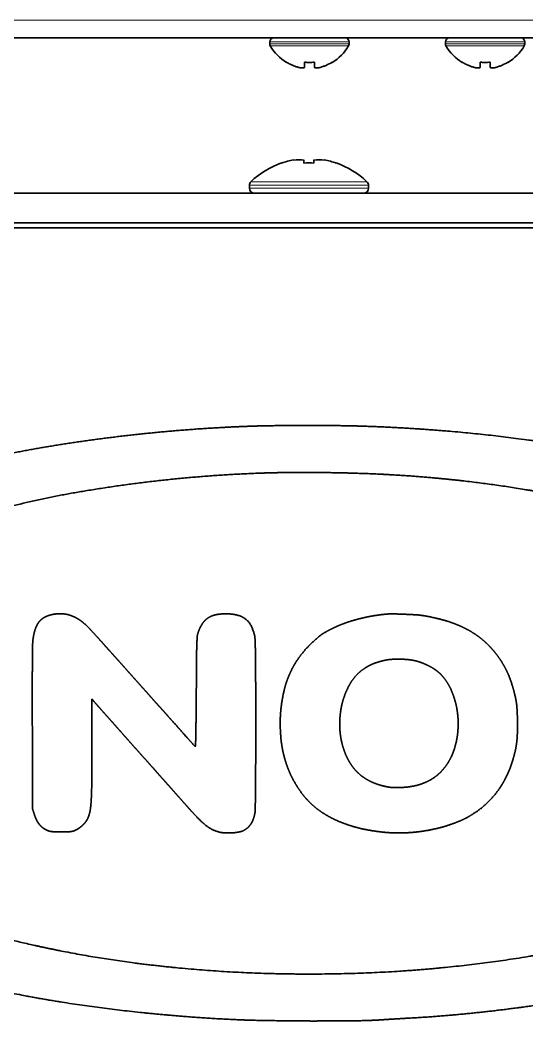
# Model space of a CAD drawing. Header units: millimetres. Extents: x -1803 to 2559, y -1143 to 2136.
# Drawn here: x 972.9 to 1024, y 747.8 to 848.6 of the extents above; entities that cross this region are included whole.
import ezdxf

# ---------------------------------------------------------------- set-up
doc = ezdxf.new("R2010")
doc.units = ezdxf.units.MM

msp = doc.modelspace()

# ---------------------------------------------------------------- linework, layer by layer
at = {"linetype": 'Continuous', "lineweight": 13}
for p, q in [((1375.25, 848.6), (628.85, 848.6)), ((1006.05, 846.4), (998.05, 846.4)), ((1006.05, 846.2), (998.05, 846.2)), ((1006, 846), (998.11, 846)), ((1023.75, 846.4), (1015.75, 846.4)), ((1023.75, 846.2), (1015.75, 846.2)), ((1023.7, 846), (1015.81, 846)), ((996, 831.96), (1008, 831.96)), ((996, 831.67), (1008, 831.67)), ((996.16, 832.32), (1002, 832.32)), ((1002, 832.32), (1007.85, 832.32))]:
    msp.add_line(p, q, dxfattribs=at)
at = {"linetype": 'Continuous', "lineweight": 35}
for p, q in [((629.01, 846.8), (1375.1, 846.8)), ((998.05, 846.2), (998.05, 846.4)), ((1006.05, 846.4), (1006.05, 846.2)), ((1015.75, 846.2), (1015.75, 846.4)), ((1023.75, 846.4), (1023.75, 846.2)), ((999.75, 844.36), (999.75, 844.32)), ((1004.35, 844.32), (1004.35, 844.36)), ((1017.45, 844.36), (1017.45, 844.32)), ((1022.05, 844.32), (1022.05, 844.36)), ((999.25, 834.2), (999.25, 834.21)), ((1001.5, 834.51), (1001.5, 834.2)), ((1002.5, 834.2), (1002.5, 834.51)), ((1004.75, 834.2), (1004.75, 834.21)), ((996, 831.67), (996, 831.96)), ((1008, 831.96), (1008, 831.67)), ((825.13, 831.17), (1178.87, 831.17)), ((824, 827.67), (1180, 827.67)), ((825.13, 828.17), (1178.87, 828.17))]:
    msp.add_line(p, q, dxfattribs=at)
for centre, radius, start, end in [((998.45, 846.4), 0.4, 90, 180), ((1005.65, 846.4), 0.4, 0, 90), ((1016.15, 846.4), 0.4, 90, 180), ((1023.35, 846.4), 0.4, 0, 90), ((998.45, 846.2), 0.4, 180, 210.3012), ((1002.25, 848.42), 4.8, 210.3012, 238.6273), ((1001.85, 848.42), 4.8, 301.3727, 329.6988), ((1005.65, 846.2), 0.4, 329.6988, 0), ((1016.15, 846.2), 0.4, 180, 210.3012), ((1019.95, 848.42), 4.8, 210.3012, 238.6273), ((1019.55, 848.42), 4.8, 301.3727, 329.6988), ((1023.35, 846.2), 0.4, 329.6988, 0), ((1002, 826.22), 8.45, 108.9925, 133.7747), ((1002, 826.22), 8.44, 100.6622, 109.0271), ((1002, 826.22), 7.99, 86.4122, 93.5878), ((1002, 826.22), 8.44, 70.9729, 79.3378), ((1002, 826.22), 8.45, 46.2253, 71.0075), ((996.5, 831.96), 0.5, 133.7747, 180), ((996.5, 831.67), 0.5, 180, 270), ((1007.5, 831.67), 0.5, 270, 0), ((1007.5, 831.96), 0.5, 0, 46.2253)]:
    msp.add_arc(centre, radius, start, end, dxfattribs=at)
at = {"linetype": 'Continuous', "lineweight": 35, "extrusion": (0, 0, -1)}
for centre, major_axis, start_param, end_param in [((1000.97, 826.22), (0, 8.32), 6.192956, 6.373415), ((1003.03, 826.22), (0, -8.32), 3.051363, 3.231822)]:
    msp.add_ellipse(centre, major_axis=major_axis, ratio=0.707107, start_param=start_param, end_param=end_param, dxfattribs=at)
at = {"linetype": 'Continuous', "lineweight": 35}
for points in [[(1001.05, 843.81), (1001, 843.82), (1000.89, 843.85), (1000.73, 843.9), (1000.57, 843.96), (1000.41, 844.02), (1000.26, 844.09), (1000.11, 844.16), (999.94, 844.25), (999.82, 844.32), (999.75, 844.36)], [(1001.55, 843.81), (1001.53, 843.8), (1001.48, 843.8), (1001.4, 843.79), (1001.33, 843.79), (1001.26, 843.79), (1001.19, 843.79), (1001.12, 843.8), (1001.08, 843.8), (1001.05, 843.81)], [(1002.55, 844.36), (1002.39, 844.34), (1002.05, 844.31), (1001.72, 844.34), (1001.55, 844.36)], [(1002.55, 843.81), (1002.55, 843.82), (1002.55, 843.85), (1002.55, 843.9), (1002.55, 843.96), (1002.55, 844.02), (1002.55, 844.09), (1002.55, 844.16), (1002.55, 844.25), (1002.55, 844.32), (1002.55, 844.36)], [(1003.05, 843.81), (1003.03, 843.8), (1002.98, 843.8), (1002.91, 843.79), (1002.84, 843.79), (1002.77, 843.79), (1002.7, 843.79), (1002.62, 843.8), (1002.58, 843.8), (1002.55, 843.81)], [(1018.75, 843.81), (1018.7, 843.82), (1018.59, 843.85), (1018.43, 843.9), (1018.27, 843.96), (1018.11, 844.02), (1017.96, 844.09), (1017.81, 844.16), (1017.64, 844.25), (1017.52, 844.32), (1017.45, 844.36)], [(1019.25, 843.81), (1019.23, 843.8), (1019.18, 843.8), (1019.1, 843.79), (1019.03, 843.79), (1018.96, 843.79), (1018.89, 843.79), (1018.82, 843.8), (1018.78, 843.8), (1018.75, 843.81)], [(1020.25, 844.36), (1020.09, 844.34), (1019.75, 844.31), (1019.42, 844.34), (1019.25, 844.36)], [(1020.25, 843.81), (1020.25, 843.82), (1020.25, 843.85), (1020.25, 843.9), (1020.25, 843.96), (1020.25, 844.02), (1020.25, 844.09), (1020.25, 844.16), (1020.25, 844.25), (1020.25, 844.32), (1020.25, 844.36)], [(1020.75, 843.81), (1020.73, 843.8), (1020.68, 843.8), (1020.61, 843.79), (1020.54, 843.79), (1020.47, 843.79), (1020.4, 843.79), (1020.32, 843.8), (1020.28, 843.8), (1020.25, 843.81)]]:
    msp.add_open_spline(points, degree=3, dxfattribs=at)
for points in [[(1001.55, 844.36), (1001.55, 844.23), (1001.55, 844.13), (1001.55, 843.99), (1001.55, 843.95), (1001.55, 843.87), (1001.55, 843.84), (1001.55, 843.81)], [(1004.35, 844.36), (1004.15, 844.23), (1003.94, 844.13), (1003.62, 843.99), (1003.51, 843.95), (1003.28, 843.87), (1003.17, 843.84), (1003.05, 843.81)], [(1019.25, 844.36), (1019.25, 844.23), (1019.25, 844.13), (1019.25, 843.99), (1019.25, 843.95), (1019.25, 843.87), (1019.25, 843.84), (1019.25, 843.81)], [(1022.05, 844.36), (1021.85, 844.23), (1021.64, 844.13), (1021.32, 843.99), (1021.21, 843.95), (1020.98, 843.87), (1020.87, 843.84), (1020.75, 843.81)]]:
    msp.add_open_spline(points, degree=3, knots=[0, 0, 0, 0, 0.5, 0.5, 0.75, 0.75, 1, 1, 1, 1], dxfattribs=at)
for points, weights, knots in [([(1002.15, 747.81), (1000.5, 747.82), (998.85, 747.84), (995.91, 747.89), (994.62, 747.94), (989.09, 748.24), (984.85, 748.64), (976.64, 749.72), (972.68, 750.43), (965.12, 752.14), (961.53, 753.14), (954.77, 755.38), (951.63, 756.66), (947.38, 758.71), (946.22, 759.32), (944, 760.57), (942.96, 761.22), (940.99, 762.55), (940.07, 763.24), (938.34, 764.64), (937.54, 765.36), (935.95, 766.95), (935.18, 767.83), (934.46, 768.75), (933.83, 769.56), (933.27, 770.44), (932.79, 771.35), (932.35, 772.21), (931.99, 773.11), (931.71, 774.03), (931.44, 774.95), (931.27, 775.9), (931.19, 776.86), (931.12, 777.65), (931.13, 778.45), (931.22, 779.24), (931.32, 780.07), (931.49, 780.88), (931.74, 781.67), (931.99, 782.5), (932.32, 783.31), (932.72, 784.08), (933.13, 784.89), (933.6, 785.67), (934.13, 786.41), (935.45, 788.25), (937.01, 789.9), (938.77, 791.32), (940.84, 792.99), (943.04, 794.48), (945.36, 795.79), (948.04, 797.29), (950.82, 798.6), (956.96, 800.97), (960.29, 802.07), (964.04, 803.1), (964.41, 803.2), (965.12, 803.39), (965.44, 803.48), (966.14, 803.65), (966.52, 803.74), (967.45, 803.96), (968.01, 804.1), (970.67, 804.72), (972.78, 805.14), (977.19, 805.91), (979.5, 806.25), (984.2, 806.84), (986.6, 807.09), (991.37, 807.48), (993.75, 807.62), (996.95, 807.73), (997.77, 807.75), (999.68, 807.77), (1000.76, 807.78), (1002.93, 807.78), (1004.01, 807.77), (1005.92, 807.75), (1006.75, 807.73), (1007.58, 807.7)], [0.500183380401, 0.500171243668, 0.500171243668, 0.500131656615, 0.500131656615, 0.49993861788, 0.49993861788, 0.499838693804, 0.499838693804, 0.499784937424, 0.499784937424, 0.499477924053, 0.499477924053, 0.500008574883, 0.500008574883, 0.499912789915, 0.499912789915, 0.499872400211, 0.499872400211, 0.49974164111, 0.49974164111, 0.499520111487, 0.499520111487, 0.500183380401, 0.498838601835, 0.498838601835, 0.500183380401, 0.498589082699, 0.498589082699, 0.500183380401, 0.498543932549, 0.498543932549, 0.500183380401, 0.498454394763, 0.498454394763, 0.500183380401, 0.498812200231, 0.498812200231, 0.500183380401, 0.498941599124, 0.498941599124, 0.500183380401, 0.499245805824, 0.499245805824, 0.500183380401, 0.497151853244, 0.497151853244, 0.500183380401, 0.499018769549, 0.499018769549, 0.500183380401, 0.499319655317, 0.499319655317, 0.499783307112, 0.499783307112, 0.500179497287, 0.500179497287, 0.500173841357, 0.500173841357, 0.500177338173, 0.500177338173, 0.500182760643, 0.500182760643, 0.500042921018, 0.500042921018, 0.500096324194, 0.500096324194, 0.500101013042, 0.500101013042, 0.500095560714, 0.500095560714, 0.500159147874, 0.500159147874, 0.500178590412, 0.500178590412, 0.50017858326, 0.50017858326, 0.500159968889, 0.500159968889, 0.500183380401], [0, 0, 0, 0, 0.02957, 0.02957, 0.052688, 0.052688, 0.128958, 0.128958, 0.20095, 0.20095, 0.267676, 0.267676, 0.328256, 0.328256, 0.351821, 0.351821, 0.373717, 0.373717, 0.39418, 0.39418, 0.413463, 0.413463, 0.434191, 0.434191, 0.434191, 0.452568, 0.452568, 0.452568, 0.469644, 0.469644, 0.469644, 0.486586, 0.486586, 0.486586, 0.500625, 0.500625, 0.500625, 0.515173, 0.515173, 0.515173, 0.530366, 0.530366, 0.530366, 0.546254, 0.546254, 0.546254, 0.585559, 0.585559, 0.585559, 0.631533, 0.631533, 0.631533, 0.684694, 0.684694, 0.7451, 0.7451, 0.751847, 0.751847, 0.75765, 0.75765, 0.764319, 0.764319, 0.774226, 0.774226, 0.811369, 0.811369, 0.85159, 0.85159, 0.893121, 0.893121, 0.934204, 0.934204, 0.948364, 0.948364, 0.967032, 0.967032, 0.985729, 0.985729, 1, 1, 1, 1]), ([(1007.58, 807.7), (1011.87, 807.56), (1016.15, 807.25), (1024.48, 806.32), (1028.52, 805.69), (1036.28, 804.12), (1039.99, 803.18), (1047, 801.06), (1050.29, 799.84), (1054.92, 797.79), (1056.33, 797.1), (1059.02, 795.65), (1060.31, 794.89), (1062.72, 793.32), (1063.85, 792.51), (1065.88, 790.9), (1066.78, 790.09), (1068.18, 788.63), (1068.72, 788.03), (1069.69, 786.83), (1070.13, 786.23), (1070.9, 785.02), (1071.24, 784.42), (1071.83, 783.2), (1072.08, 782.59), (1072.29, 781.96), (1072.65, 780.83), (1072.87, 779.66), (1072.94, 778.47), (1073, 777.3), (1072.9, 776.13), (1072.64, 774.98), (1072.38, 773.78), (1071.96, 772.62), (1071.4, 771.53), (1070.78, 770.34), (1070.06, 769.21), (1068.96, 767.84), (1068.69, 767.52), (1068.03, 766.82), (1067.65, 766.43), (1066.88, 765.66), (1066.5, 765.29), (1065.81, 764.65), (1065.5, 764.39), (1065.13, 764.1), (1065.08, 764.06), (1064.96, 763.97), (1064.9, 763.92), (1064.76, 763.81), (1064.69, 763.75), (1064.56, 763.65), (1064.49, 763.6), (1062.84, 762.28), (1061.16, 761.15), (1057.31, 758.99), (1055.18, 757.93), (1050.59, 755.92), (1048.14, 754.98), (1043.04, 753.29), (1040.41, 752.53), (1035.71, 751.38), (1033.66, 750.93), (1029.46, 750.12), (1027.31, 749.76), (1022.98, 749.12), (1020.8, 748.84), (1016.45, 748.4), (1014.3, 748.22), (1011.92, 748.09), (1011.71, 748.08), (1011.28, 748.05), (1011.07, 748.04), (1010.67, 748.02), (1010.49, 748), (1010.19, 747.99), (1010.08, 747.98), (1008.96, 747.9), (1007.94, 747.85), (1005.33, 747.82), (1003.74, 747.81), (1002.15, 747.81)], [0.500183380401, 0.4999388732, 0.4999388732, 0.499855009697, 0.499855009697, 0.499809750796, 0.499809750796, 0.499555047244, 0.499555047244, 0.499947650353, 0.499947650353, 0.499881287201, 0.499881287201, 0.499835109173, 0.499835109173, 0.499427193991, 0.499427193991, 0.499878871057, 0.499878871057, 0.499671910887, 0.499671910887, 0.499589756027, 0.499589756027, 0.499414632828, 0.499414632828, 0.500183380401, 0.497302684559, 0.497302684559, 0.500183380401, 0.497117011347, 0.497117011347, 0.500183380401, 0.497445301016, 0.497445301016, 0.500183380401, 0.498540240735, 0.498540240735, 0.499933535147, 0.499933535147, 0.500130154229, 0.500130154229, 0.500130665319, 0.500130665319, 0.499882250968, 0.499882250968, 0.500182797371, 0.500182797371, 0.500183255939, 0.500183255939, 0.500183258233, 0.500183258233, 0.50018314509, 0.50018314509, 0.499096540955, 0.499096540955, 0.499773686707, 0.499773686707, 0.499833676241, 0.499833676241, 0.499913916472, 0.499913916472, 0.500081248343, 0.500081248343, 0.500101944085, 0.500101944085, 0.50010346947, 0.50010346947, 0.500095116369, 0.500095116369, 0.500183210322, 0.500183210322, 0.500183200761, 0.500183200761, 0.500183212336, 0.500183212336, 0.500180143757, 0.500180143757, 0.500044021858, 0.500044021858, 0.500172446971, 0.500172446971, 0.500183380401], [0, 0, 0, 0, 0.082363, 0.082363, 0.160727, 0.160727, 0.233956, 0.233956, 0.301026, 0.301026, 0.330863, 0.330863, 0.359474, 0.359474, 0.385852, 0.385852, 0.40899, 0.40899, 0.424371, 0.424371, 0.438465, 0.438465, 0.45161, 0.45161, 0.464184, 0.464184, 0.464184, 0.486607, 0.486607, 0.486607, 0.508666, 0.508666, 0.508666, 0.531623, 0.531623, 0.531623, 0.556518, 0.556518, 0.564289, 0.564289, 0.574395, 0.574395, 0.584418, 0.584418, 0.591853, 0.591853, 0.593073, 0.593073, 0.59466, 0.59466, 0.596328, 0.596328, 0.597823, 0.597823, 0.635373, 0.635373, 0.679551, 0.679551, 0.728095, 0.728095, 0.778765, 0.778765, 0.817546, 0.817546, 0.857813, 0.857813, 0.898487, 0.898487, 0.938485, 0.938485, 0.942452, 0.942452, 0.946384, 0.946384, 0.949794, 0.949794, 0.951807, 0.951807, 0.970612, 0.970612, 1, 1, 1, 1]), ([(996.64, 802.96), (997.71, 803), (998.78, 803.03), (1001.08, 803.05), (1002.32, 803.05), (1004.81, 803.02), (1006.06, 802.99), (1008.43, 802.91), (1009.54, 802.86), (1013.74, 802.61), (1016.82, 802.31), (1022.84, 801.52), (1025.78, 801.01), (1031.45, 799.81), (1034.18, 799.11), (1039.36, 797.55), (1041.8, 796.68), (1044.92, 795.36), (1045.66, 795.03), (1047.14, 794.32), (1047.9, 793.94), (1049.36, 793.17), (1050.07, 792.78), (1051.37, 792.03), (1051.95, 791.67), (1052.76, 791.13), (1053, 790.96), (1053.51, 790.59), (1053.8, 790.38), (1054.36, 789.96), (1054.64, 789.75), (1055.15, 789.35), (1055.38, 789.16), (1055.82, 788.8), (1056.02, 788.62), (1056.51, 788.15), (1056.8, 787.86), (1057.38, 787.28), (1057.66, 786.99), (1058.11, 786.52), (1058.26, 786.34), (1058.46, 786.1), (1058.5, 786.04), (1058.59, 785.93), (1058.64, 785.88), (1058.72, 785.78), (1058.76, 785.73), (1058.81, 785.67), (1058.84, 785.64), (1058.94, 785.53), (1059.02, 785.43), (1059.28, 785.04), (1059.46, 784.75), (1059.83, 784.18), (1060.01, 783.89), (1060.29, 783.44), (1060.39, 783.27), (1060.56, 782.92), (1060.64, 782.75), (1060.81, 782.33), (1060.91, 782.1), (1061.09, 781.62), (1061.17, 781.38), (1061.32, 780.97), (1061.37, 780.8), (1061.55, 780.11), (1061.64, 779.59), (1061.75, 778.53), (1061.77, 777.99), (1061.73, 776.9), (1061.68, 776.36), (1061.49, 775.29), (1061.36, 774.78), (1061.19, 774.27), (1060.62, 772.57), (1059.75, 771.02), (1058.59, 769.65), (1057.21, 768.04), (1055.67, 766.59), (1053.96, 765.33), (1051.94, 763.83), (1049.77, 762.52), (1047.5, 761.43), (1044.85, 760.15), (1042.14, 759.04), (1038.95, 757.95), (1038.55, 757.82), (1037.88, 757.59), (1037.62, 757.51), (1037.07, 757.34), (1036.78, 757.26), (1035.97, 757.02), (1035.44, 756.87), (1030.98, 755.61), (1027, 754.74), (1018.61, 753.45), (1014.23, 752.99), (1005.3, 752.5), (1000.78, 752.47), (991.81, 752.83), (987.38, 753.23), (980.11, 754.26), (977.26, 754.78), (971.75, 756), (969.09, 756.71), (964.06, 758.29), (961.68, 759.17), (957.29, 761.03), (955.29, 762.04), (951.95, 764.04), (950.58, 764.98), (949.28, 765.99), (948.14, 766.88), (947.09, 767.86), (946.13, 768.94), (945.29, 769.9), (944.55, 770.94), (943.92, 772.06), (943.34, 773.1), (942.9, 774.21), (942.61, 775.36), (942.54, 775.66), (942.49, 775.96), (942.42, 776.66), (942.39, 777.05), (942.37, 777.85), (942.37, 778.25), (942.4, 778.97), (942.43, 779.28), (942.55, 779.95), (942.63, 780.31), (942.83, 781.03), (942.95, 781.39), (943.22, 782.12), (943.37, 782.48), (943.71, 783.19), (943.89, 783.54), (944.08, 783.87), (945.8, 786.81), (948.17, 789.25), (951.05, 791.05), (954.87, 793.42), (958.91, 795.39), (963.14, 796.93), (968.22, 798.77), (973.44, 800.16), (978.77, 801.07), (984.68, 802.09), (990.65, 802.72), (996.64, 802.96)], [0.500530011682, 0.500488826119, 0.500488826119, 0.500512803181, 0.500512803181, 0.500512992427, 0.500512992427, 0.500495714084, 0.500495714084, 0.500323490967, 0.500323490967, 0.500273993332, 0.500273993332, 0.500244419752, 0.500244419752, 0.500060546678, 0.500060546678, 0.500440423119, 0.500440423119, 0.500464489874, 0.500464489874, 0.50046076222, 0.50046076222, 0.500349379852, 0.500349379852, 0.500481490675, 0.500481490675, 0.500514979759, 0.500514979759, 0.500515049357, 0.500515049357, 0.500489743587, 0.500489743587, 0.500309509393, 0.500309509393, 0.500511477303, 0.500511477303, 0.500513214125, 0.500513214125, 0.500189137252, 0.500189137252, 0.500526633122, 0.500526633122, 0.500525661898, 0.500525661898, 0.500526413435, 0.500526413435, 0.500396453026, 0.500396453026, 0.499237253813, 0.499237253813, 0.500523066349, 0.500523066349, 0.500516587587, 0.500516587587, 0.500226145757, 0.500226145757, 0.500321231804, 0.500321231804, 0.500492803629, 0.500492803629, 0.500493626164, 0.500493626164, 0.500258803595, 0.500258803595, 0.499576393314, 0.499576393314, 0.49972379255, 0.49972379255, 0.499729709085, 0.499729709085, 0.499624704996, 0.499624704996, 0.500530011682, 0.494419046993, 0.494419046993, 0.500530011682, 0.498359354603, 0.498359354603, 0.500530011682, 0.499042121987, 0.499042121987, 0.500530011682, 0.499929715886, 0.499929715886, 0.50052821453, 0.50052821453, 0.500507445732, 0.500507445732, 0.500514235987, 0.500514235987, 0.5005294771, 0.5005294771, 0.499899154871, 0.499899154871, 0.500131064379, 0.500131064379, 0.500149783332, 0.500149783332, 0.500105598009, 0.500105598009, 0.500290871761, 0.500290871761, 0.500203422834, 0.500203422834, 0.500149719665, 0.500149719665, 0.499742941903, 0.499742941903, 0.499903123612, 0.499903123612, 0.500530011682, 0.499089911713, 0.499089911713, 0.500530011682, 0.498628326019, 0.498628326019, 0.500530011682, 0.497592241639, 0.497592241639, 0.500530011682, 0.499630924945, 0.499630924945, 0.500340358312, 0.500340358312, 0.500339615382, 0.500339615382, 0.49977948044, 0.49977948044, 0.500102667384, 0.500102667384, 0.50022326435, 0.50022326435, 0.500236025772, 0.500236025772, 0.500222577662, 0.500222577662, 0.500530011682, 0.490753093837, 0.490753093837, 0.500530011682, 0.498709601002, 0.498709601002, 0.500530011682, 0.499207031423, 0.499207031423, 0.500530011682, 0.499823329439, 0.499823329439, 0.500530011682], [0, 0, 0, 0, 0.011083, 0.011083, 0.023915, 0.023915, 0.036891, 0.036891, 0.048432, 0.048432, 0.080479, 0.080479, 0.111412, 0.111412, 0.140619, 0.140619, 0.16752, 0.16752, 0.175859, 0.175859, 0.184646, 0.184646, 0.193053, 0.193053, 0.20021, 0.20021, 0.203193, 0.203193, 0.206828, 0.206828, 0.2105, 0.2105, 0.21361, 0.21361, 0.216379, 0.216379, 0.220652, 0.220652, 0.22489, 0.22489, 0.227367, 0.227367, 0.228126, 0.228126, 0.228854, 0.228854, 0.229473, 0.229473, 0.229793, 0.229793, 0.231096, 0.231096, 0.234681, 0.234681, 0.238223, 0.238223, 0.24025, 0.24025, 0.242246, 0.242246, 0.244929, 0.244929, 0.247584, 0.247584, 0.249463, 0.249463, 0.254989, 0.254989, 0.260683, 0.260683, 0.266407, 0.266407, 0.272024, 0.272024, 0.272024, 0.290852, 0.290852, 0.290852, 0.313458, 0.313458, 0.313458, 0.340492, 0.340492, 0.340492, 0.372044, 0.372044, 0.376653, 0.376653, 0.37961, 0.37961, 0.382815, 0.382815, 0.388727, 0.388727, 0.432638, 0.432638, 0.48009, 0.48009, 0.528903, 0.528903, 0.576868, 0.576868, 0.608134, 0.608134, 0.637832, 0.637832, 0.665176, 0.665176, 0.689412, 0.689412, 0.707345, 0.707345, 0.707345, 0.722975, 0.722975, 0.722975, 0.736892, 0.736892, 0.736892, 0.749897, 0.749897, 0.749897, 0.753244, 0.753244, 0.757612, 0.757612, 0.76202, 0.76202, 0.765517, 0.765517, 0.769524, 0.769524, 0.773762, 0.773762, 0.778102, 0.778102, 0.782413, 0.782413, 0.782413, 0.820007, 0.820007, 0.820007, 0.870736, 0.870736, 0.870736, 0.931914, 0.931914, 0.931914, 1, 1, 1, 1]), ([(974.16, 769.14), (974.15, 771.85), (974.14, 774.56), (974.13, 778.5), (974.13, 779.73), (974.13, 781.84), (974.13, 782.72), (974.14, 784.25), (974.15, 784.89), (974.16, 785.76), (974.17, 785.98), (974.22, 786.43), (974.27, 786.66), (974.37, 787.09), (974.43, 787.29), (974.51, 787.48), (974.58, 787.64), (974.67, 787.8), (974.77, 787.95), (974.86, 788.07), (974.96, 788.19), (975.09, 788.28), (975.27, 788.42), (975.48, 788.53), (975.69, 788.61), (975.94, 788.7), (976.19, 788.76), (976.44, 788.79), (976.7, 788.83), (976.97, 788.83), (977.23, 788.81), (977.49, 788.79), (977.74, 788.74), (977.98, 788.65)], [0.501174961288, 0.501174961288, 0.501174961288, 0.501174602254, 0.501174602254, 0.50117243855, 0.50117243855, 0.501173157431, 0.501173157431, 0.500748045596, 0.500748045596, 0.500595470832, 0.500595470832, 0.499946825989, 0.499946825989, 0.501174961288, 0.499507879156, 0.499507879156, 0.501174961288, 0.497035595838, 0.497035595838, 0.501174961288, 0.497413846012, 0.497413846012, 0.501174961288, 0.499115060962, 0.499115060962, 0.501174961288, 0.499227176497, 0.499227176497, 0.501174961288, 0.498684719091, 0.498684719091, 0.501174961288], [0, 0, 0, 0, 0.364395, 0.364395, 0.529964, 0.529964, 0.648357, 0.648357, 0.735051, 0.735051, 0.764913, 0.764913, 0.796358, 0.796358, 0.824034, 0.824034, 0.824034, 0.847879, 0.847879, 0.847879, 0.868224, 0.868224, 0.868224, 0.898818, 0.898818, 0.898818, 0.932461, 0.932461, 0.932461, 0.966998, 0.966998, 0.966998, 1, 1, 1, 1]), ([(977.98, 788.65), (978.21, 788.57), (978.44, 788.47), (978.66, 788.34), (978.87, 788.22), (979.08, 788.07), (979.27, 787.91), (979.54, 787.68), (979.79, 787.43), (980.46, 786.71), (980.88, 786.25), (981.47, 785.59), (981.64, 785.39), (981.96, 785.04), (982.11, 784.87), (982.39, 784.56), (982.52, 784.42), (982.67, 784.25), (982.69, 784.23), (982.73, 784.18), (982.75, 784.16), (982.93, 783.95), (983.1, 783.77), (983.44, 783.39), (983.62, 783.18), (984.02, 782.74), (984.23, 782.5), (984.69, 781.99), (984.93, 781.72), (985.43, 781.16), (985.7, 780.86), (986.21, 780.28), (986.46, 780), (986.9, 779.51), (987.09, 779.3), (987.46, 778.89), (987.64, 778.69), (988.01, 778.27), (988.22, 778.04), (988.62, 777.59), (988.81, 777.37), (989.17, 776.97), (989.33, 776.79), (989.61, 776.46), (989.75, 776.32), (989.99, 776.04), (990.1, 775.92), (990.32, 775.69), (990.42, 775.58), (990.52, 775.47), (990.53, 775.46), (990.54, 775.46), (990.56, 775.45), (990.57, 775.45), (990.58, 775.46), (990.58, 775.47), (990.59, 776), (990.6, 776.53), (990.62, 777.65), (990.63, 778.24), (990.64, 779.53), (990.65, 780.23), (990.66, 781.93), (990.66, 782.94), (990.68, 784.46), (990.68, 784.97), (990.71, 785.8), (990.72, 786.11), (990.74, 786.43), (990.74, 786.56), (990.77, 786.7), (990.81, 786.84), (990.91, 787.17), (991.06, 787.49), (991.24, 787.78), (991.4, 788.03), (991.6, 788.24), (991.85, 788.4), (992.1, 788.57), (992.39, 788.68), (992.69, 788.73), (993.07, 788.8), (993.45, 788.83), (993.83, 788.81), (994.19, 788.8), (994.54, 788.75), (994.88, 788.65), (995.16, 788.57), (995.42, 788.44), (995.65, 788.26), (995.87, 788.08), (996.05, 787.85), (996.18, 787.6), (996.33, 787.29), (996.45, 786.97), (996.52, 786.64), (996.56, 786.45), (996.58, 786.27), (996.58, 786.08), (996.6, 785.57), (996.61, 785.06), (996.62, 783.74), (996.63, 782.94), (996.64, 780.62), (996.64, 779.1), (996.64, 776.27), (996.64, 774.96), (996.63, 772.76), (996.63, 771.88), (996.61, 770.36), (996.6, 769.72), (996.59, 769.08), (996.59, 768.94), (996.57, 768.79), (996.54, 768.66), (996.5, 768.44), (996.43, 768.23), (996.35, 768.02), (996.28, 767.84), (996.18, 767.67), (996.06, 767.52), (995.95, 767.38), (995.82, 767.25), (995.68, 767.15), (995.53, 767.04), (995.37, 766.96), (995.2, 766.9), (995.06, 766.86), (994.93, 766.83), (994.78, 766.81), (994.59, 766.78), (994.4, 766.76), (994.01, 766.74), (993.81, 766.74), (993.45, 766.75), (993.29, 766.77), (993.14, 766.8), (992.87, 766.85), (992.6, 766.94), (992.35, 767.05), (992.1, 767.17), (991.86, 767.32), (991.63, 767.5), (991.33, 767.74), (991.05, 768), (990.33, 768.75), (989.89, 769.24), (989.26, 769.95), (989.05, 770.18), (988.66, 770.63), (988.46, 770.85), (988.1, 771.26), (987.93, 771.45), (987.67, 771.74), (987.58, 771.84), (987.42, 772.02), (987.35, 772.1), (987.19, 772.28), (987.09, 772.38), (986.91, 772.59), (986.82, 772.69), (986.64, 772.89), (986.56, 772.99), (986.4, 773.17), (986.32, 773.27), (986.14, 773.46), (986.05, 773.57), (985.86, 773.78), (985.77, 773.88), (985.61, 774.06), (985.54, 774.14), (985.38, 774.31), (985.29, 774.41), (985.06, 774.66), (984.92, 774.83), (984.61, 775.18), (984.44, 775.36), (984.1, 775.74), (983.94, 775.93), (983.6, 776.31), (983.43, 776.5), (983.1, 776.88), (982.93, 777.07), (982.62, 777.42), (982.48, 777.58), (982.25, 777.84), (982.16, 777.94), (981.96, 778.16), (981.85, 778.28), (981.6, 778.56), (981.46, 778.72), (981.17, 779.05), (981.02, 779.22), (980.69, 779.59), (980.52, 779.78), (980.28, 780.06), (980.21, 780.15), (980.13, 780.23)], [0.501174961288, 0.499608346237, 0.499608346237, 0.501174961288, 0.499701211895, 0.499701211895, 0.501174961288, 0.500688570365, 0.500688570365, 0.501156304297, 0.501156304297, 0.501174953637, 0.501174953637, 0.501174943751, 0.501174943751, 0.501174959117, 0.501174959117, 0.501163100779, 0.501163100779, 0.501162001011, 0.501162001011, 0.501174960219, 0.501174960219, 0.501174948928, 0.501174948928, 0.501174956113, 0.501174956113, 0.501174948377, 0.501174948377, 0.501174954199, 0.501174954199, 0.50117495406, 0.50117495406, 0.501174924385, 0.501174924385, 0.501174792891, 0.501174792891, 0.501174889834, 0.501174889834, 0.501174888958, 0.501174888958, 0.501174696066, 0.501174696066, 0.501171018708, 0.501171018708, 0.501164906773, 0.501164906773, 0.501174422422, 0.501174422422, 0.501174961288, 0.480484269267, 0.480484269267, 0.501174961288, 0.391928117101, 0.391928117101, 0.501174961288, 0.501174952451, 0.501174952451, 0.501173064029, 0.501173064029, 0.501174280973, 0.501174280973, 0.501174591397, 0.501174591397, 0.501160456743, 0.501160456743, 0.501142870993, 0.501142870993, 0.501174961288, 0.498710371708, 0.498710371708, 0.501174961288, 0.498398676506, 0.498398676506, 0.501174961288, 0.493291154415, 0.493291154415, 0.501174961288, 0.494236850714, 0.494236850714, 0.501174961288, 0.499385351831, 0.499385351831, 0.501174961288, 0.498968694833, 0.498968694833, 0.501174961288, 0.494022374717, 0.494022374717, 0.501174961288, 0.493592776402, 0.493592776402, 0.501174961288, 0.498472830965, 0.498472830965, 0.501174961288, 0.499793440323, 0.499793440323, 0.501174961288, 0.501167254765, 0.501167254765, 0.501169737338, 0.501169737338, 0.501174796892, 0.501174796892, 0.501174686724, 0.501174686724, 0.501172218418, 0.501172218418, 0.501173971577, 0.501173971577, 0.501174961288, 0.499608926532, 0.499608926532, 0.501174961288, 0.499828713166, 0.499828713166, 0.501174961288, 0.498235783687, 0.498235783687, 0.501174961288, 0.49754151186, 0.49754151186, 0.501174961288, 0.497525072177, 0.497525072177, 0.501174961288, 0.499566153863, 0.499566153863, 0.501174961288, 0.500913486246, 0.500913486246, 0.500909348299, 0.500909348299, 0.500161991883, 0.500161991883, 0.501174961288, 0.498551574107, 0.498551574107, 0.501174961288, 0.498854482273, 0.498854482273, 0.501174961288, 0.500332933498, 0.500332933498, 0.501131337591, 0.501131337591, 0.501174897484, 0.501174897484, 0.501174881752, 0.501174881752, 0.501174893714, 0.501174893714, 0.501172757558, 0.501172757558, 0.501173335079, 0.501173335079, 0.501174546353, 0.501174546353, 0.501174551602, 0.501174551602, 0.501174052789, 0.501174052789, 0.501173527112, 0.501173527112, 0.501174310316, 0.501174310316, 0.50117430105, 0.50117430105, 0.501172354771, 0.501172354771, 0.501170229614, 0.501170229614, 0.501174726305, 0.501174726305, 0.501174707723, 0.501174707723, 0.501174725511, 0.501174725511, 0.501174828961, 0.501174828961, 0.50117481989, 0.50117481989, 0.501174830148, 0.501174830148, 0.501172346846, 0.501172346846, 0.501172767255, 0.501172767255, 0.501174250983, 0.501174250983, 0.501174390767, 0.501174390767, 0.501174637585, 0.501174637585, 0.501174961288, 0.501174961288, 0.501174961288], [0, 0, 0, 0, 0.012488, 0.012488, 0.012488, 0.025065, 0.025065, 0.025065, 0.042551, 0.042551, 0.073993, 0.073993, 0.086787, 0.086787, 0.097904, 0.097904, 0.107498, 0.107498, 0.109064, 0.109064, 0.11066, 0.11066, 0.122638, 0.122638, 0.136408, 0.136408, 0.152352, 0.152352, 0.170287, 0.170287, 0.190123, 0.190123, 0.20886, 0.20886, 0.223068, 0.223068, 0.236222, 0.236222, 0.251398, 0.251398, 0.266194, 0.266194, 0.278073, 0.278073, 0.2879, 0.2879, 0.296297, 0.296297, 0.303636, 0.303636, 0.303636, 0.304357, 0.304357, 0.304357, 0.304873, 0.304873, 0.304873, 0.324606, 0.324606, 0.346627, 0.346627, 0.372801, 0.372801, 0.41033, 0.41033, 0.429517, 0.429517, 0.441251, 0.441251, 0.441251, 0.446437, 0.446437, 0.446437, 0.459323, 0.459323, 0.459323, 0.470012, 0.470012, 0.470012, 0.480977, 0.480977, 0.480977, 0.494659, 0.494659, 0.494659, 0.50731, 0.50731, 0.50731, 0.517582, 0.517582, 0.517582, 0.527515, 0.527515, 0.527515, 0.539216, 0.539216, 0.539216, 0.545632, 0.545632, 0.545632, 0.563083, 0.563083, 0.590779, 0.590779, 0.642636, 0.642636, 0.687689, 0.687689, 0.717865, 0.717865, 0.739882, 0.739882, 0.739882, 0.744721, 0.744721, 0.744721, 0.752277, 0.752277, 0.752277, 0.758876, 0.758876, 0.758876, 0.764911, 0.764911, 0.764911, 0.770899, 0.770899, 0.770899, 0.775641, 0.775641, 0.775641, 0.782106, 0.782106, 0.78871, 0.78871, 0.793967, 0.793967, 0.793967, 0.803093, 0.803093, 0.803093, 0.812363, 0.812363, 0.812363, 0.825022, 0.825022, 0.846451, 0.846451, 0.856481, 0.856481, 0.866155, 0.866155, 0.874402, 0.874402, 0.87878, 0.87878, 0.882339, 0.882339, 0.886823, 0.886823, 0.891454, 0.891454, 0.895507, 0.895507, 0.899556, 0.899556, 0.904179, 0.904179, 0.908651, 0.908651, 0.912195, 0.912195, 0.916365, 0.916365, 0.923489, 0.923489, 0.931718, 0.931718, 0.940043, 0.940043, 0.948372, 0.948372, 0.956609, 0.956609, 0.963744, 0.963744, 0.96793, 0.96793, 0.973496, 0.973496, 0.980228, 0.980228, 0.98789, 0.98789, 0.996315, 0.996315, 1, 1, 1, 1]), ([(1009.88, 766.79), (1009.01, 766.86), (1008.14, 766.99), (1007.29, 767.18), (1006.51, 767.36), (1005.75, 767.6), (1005.02, 767.91), (1004.35, 768.19), (1003.72, 768.54), (1003.13, 768.95), (1002.58, 769.33), (1002.09, 769.78), (1001.66, 770.28), (1001.2, 770.81), (1000.81, 771.39), (1000.47, 772), (1000.13, 772.61), (999.86, 773.26), (999.65, 773.93), (999.43, 774.62), (999.28, 775.34), (999.2, 776.06), (999.12, 776.84), (999.09, 777.63), (999.12, 778.41), (999.16, 779.25), (999.27, 780.09), (999.46, 780.92), (999.62, 781.66), (999.87, 782.39), (1000.21, 783.08), (1000.54, 783.75), (1000.94, 784.38), (1001.42, 784.95), (1001.93, 785.56), (1002.5, 786.12), (1003.12, 786.61), (1003.23, 786.7), (1003.35, 786.78), (1003.66, 786.96), (1003.85, 787.07), (1004.25, 787.28), (1004.46, 787.38), (1004.86, 787.57), (1005.05, 787.65), (1005.59, 787.86), (1005.95, 787.99), (1006.68, 788.21), (1007.06, 788.31), (1007.82, 788.49), (1008.21, 788.56), (1008.98, 788.69), (1009.37, 788.74), (1010, 788.8), (1010.24, 788.8), (1010.88, 788.8), (1011.27, 788.78), (1012.07, 788.75), (1012.46, 788.73), (1013.1, 788.69), (1013.34, 788.66), (1013.57, 788.62)], [0.500309556962, 0.499531317878, 0.499531317878, 0.500309556962, 0.498922124135, 0.498922124135, 0.500309556962, 0.498589123288, 0.498589123288, 0.500309556962, 0.497475679283, 0.497475679283, 0.500309556962, 0.498609982838, 0.498609982838, 0.500309556962, 0.498617086492, 0.498617086492, 0.500309556962, 0.498776011504, 0.498776011504, 0.500309556962, 0.499323726581, 0.499323726581, 0.500309556962, 0.499036792136, 0.499036792136, 0.500309556962, 0.498014076243, 0.498014076243, 0.500309556962, 0.497869807953, 0.497869807953, 0.500309556962, 0.498601855907, 0.498601855907, 0.500309556962, 0.499421488516, 0.499421488516, 0.500228996774, 0.500228996774, 0.500224011247, 0.500224011247, 0.500133647772, 0.500133647772, 0.500071430201, 0.500071430201, 0.500110611859, 0.500110611859, 0.500115555238, 0.500115555238, 0.500111486032, 0.500111486032, 0.499850913276, 0.499850913276, 0.500283005936, 0.500283005936, 0.500282980681, 0.500282980681, 0.499852414763, 0.499852414763, 0.500309556962], [0, 0, 0, 0, 0.070538, 0.070538, 0.070538, 0.134436, 0.134436, 0.134436, 0.192183, 0.192183, 0.192183, 0.245064, 0.245064, 0.245064, 0.300472, 0.300472, 0.300472, 0.355731, 0.355731, 0.355731, 0.413189, 0.413189, 0.413189, 0.474893, 0.474893, 0.474893, 0.541113, 0.541113, 0.541113, 0.600896, 0.600896, 0.600896, 0.658998, 0.658998, 0.658998, 0.720413, 0.720413, 0.720413, 0.731441, 0.731441, 0.748194, 0.748194, 0.766253, 0.766253, 0.782254, 0.782254, 0.811373, 0.811373, 0.841366, 0.841366, 0.87174, 0.87174, 0.901999, 0.901999, 0.920443, 0.920443, 0.951001, 0.951001, 0.981559, 0.981559, 1, 1, 1, 1]), ([(1013.57, 788.62), (1014.24, 788.51), (1014.91, 788.36), (1016.14, 788.02), (1016.7, 787.82), (1017.25, 787.58), (1017.74, 787.36), (1018.22, 787.1), (1018.68, 786.8), (1019.12, 786.52), (1019.53, 786.19), (1019.91, 785.83), (1020.28, 785.47), (1020.62, 785.09), (1020.93, 784.69), (1021.23, 784.29), (1021.5, 783.87), (1021.74, 783.43), (1021.98, 782.97), (1022.19, 782.49), (1022.54, 781.46), (1022.69, 780.91), (1022.89, 780.01), (1022.94, 779.66), (1022.99, 778.84), (1023.01, 778.37), (1023.02, 777.41), (1023.01, 776.94), (1022.97, 776.1), (1022.92, 775.73), (1022.86, 775.37), (1022.7, 774.55), (1022.46, 773.74), (1022.14, 772.96), (1021.83, 772.22), (1021.44, 771.53), (1020.96, 770.89), (1020.49, 770.27), (1019.95, 769.71), (1019.34, 769.23), (1018.72, 768.74), (1018.05, 768.33), (1017.34, 768.01), (1016.78, 767.77), (1016.21, 767.56), (1015, 767.21), (1014.37, 767.07), (1013.08, 766.86), (1012.43, 766.79), (1011.15, 766.73), (1010.51, 766.74), (1009.88, 766.79)], [0.500309556962, 0.499896814346, 0.499896814346, 0.499405874559, 0.499405874559, 0.500309556962, 0.49918729623, 0.49918729623, 0.500309556962, 0.498921638851, 0.498921638851, 0.500309556962, 0.499315110549, 0.499315110549, 0.500309556962, 0.499173553937, 0.499173553937, 0.500309556962, 0.499273832154, 0.499273832154, 0.499708206177, 0.499708206177, 0.499463443495, 0.499463443495, 0.500161670312, 0.500161670312, 0.500160556166, 0.500160556166, 0.499581259452, 0.499581259452, 0.500309556962, 0.498444915308, 0.498444915308, 0.500309556962, 0.497737197329, 0.497737197329, 0.500309556962, 0.497561773755, 0.497561773755, 0.500309556962, 0.497679219217, 0.497679219217, 0.500309556962, 0.499501747687, 0.499501747687, 0.499735336146, 0.499735336146, 0.499746655963, 0.499746655963, 0.499620632211, 0.499620632211, 0.500309556962], [0, 0, 0, 0, 0.058576, 0.058576, 0.109872, 0.109872, 0.109872, 0.156546, 0.156546, 0.156546, 0.201481, 0.201481, 0.201481, 0.245138, 0.245138, 0.245138, 0.287745, 0.287745, 0.287745, 0.331938, 0.331938, 0.380256, 0.380256, 0.410119, 0.410119, 0.450328, 0.450328, 0.490794, 0.490794, 0.521646, 0.521646, 0.521646, 0.592692, 0.592692, 0.592692, 0.659721, 0.659721, 0.659721, 0.724576, 0.724576, 0.724576, 0.789555, 0.789555, 0.789555, 0.840191, 0.840191, 0.89372, 0.89372, 0.947789, 0.947789, 1, 1, 1, 1]), ([(1009.47, 784.09), (1009.7, 784.15), (1009.94, 784.19), (1010.48, 784.24), (1010.77, 784.25), (1011.37, 784.25), (1011.66, 784.23), (1012.22, 784.18), (1012.47, 784.14), (1012.95, 784.03), (1013.17, 783.96), (1013.63, 783.78), (1013.86, 783.68), (1014.3, 783.45), (1014.51, 783.33), (1014.71, 783.19), (1014.88, 783.08), (1015.04, 782.95), (1015.19, 782.81), (1015.63, 782.38), (1015.99, 781.88), (1016.25, 781.32), (1016.54, 780.69), (1016.76, 780.03), (1016.89, 779.35), (1017.02, 778.64), (1017.07, 777.91), (1017.02, 777.19), (1016.98, 776.49), (1016.85, 775.8), (1016.56, 774.93), (1016.48, 774.72), (1016.31, 774.34), (1016.21, 774.15), (1016.01, 773.8), (1015.9, 773.63), (1015.65, 773.3), (1015.51, 773.14), (1015.37, 772.98), (1015.13, 772.72), (1014.87, 772.5), (1014.58, 772.3), (1014.29, 772.1), (1013.97, 771.93), (1013.64, 771.8), (1013.29, 771.65), (1012.92, 771.54), (1012.55, 771.47), (1012.15, 771.39), (1011.74, 771.34), (1011.14, 771.32), (1010.96, 771.31), (1010.63, 771.31), (1010.5, 771.31), (1010.24, 771.33), (1010.11, 771.35), (1009.84, 771.4), (1009.7, 771.43), (1009.09, 771.57), (1008.64, 771.73), (1008.21, 771.93), (1007.82, 772.12), (1007.45, 772.36), (1007.12, 772.64), (1006.79, 772.93), (1006.5, 773.25), (1006.26, 773.61), (1006, 774), (1005.79, 774.41), (1005.62, 774.85), (1005.34, 775.59), (1005.17, 776.36), (1005.12, 777.15), (1005.07, 777.97), (1005.13, 778.78), (1005.3, 779.58), (1005.47, 780.33), (1005.74, 781.05), (1006.12, 781.72), (1006.45, 782.31), (1006.9, 782.82), (1007.45, 783.21), (1007.6, 783.31), (1007.75, 783.41), (1008.04, 783.58), (1008.19, 783.66), (1008.51, 783.8), (1008.68, 783.86), (1009.05, 783.98), (1009.26, 784.04), (1009.47, 784.09)], [0.500115155488, 0.499039339447, 0.499039339447, 0.499774503349, 0.499774503349, 0.499777568687, 0.499777568687, 0.499266571505, 0.499266571505, 0.499382337758, 0.499382337758, 0.49963445425, 0.49963445425, 0.49960883399, 0.49960883399, 0.500115155488, 0.498663810597, 0.498663810597, 0.500115155488, 0.494750812572, 0.494750812572, 0.500115155488, 0.497436831982, 0.497436831982, 0.500115155488, 0.497658112897, 0.497658112897, 0.500115155488, 0.497151714174, 0.497151714174, 0.499762961703, 0.499762961703, 0.499581533225, 0.499581533225, 0.499568454074, 0.499568454074, 0.499712161483, 0.499712161483, 0.500115155488, 0.497867645247, 0.497867645247, 0.500115155488, 0.498337501133, 0.498337501133, 0.500115155488, 0.498562196056, 0.498562196056, 0.500115155488, 0.499090657328, 0.499090657328, 0.500069872082, 0.500069872082, 0.499812734639, 0.499812734639, 0.499720503456, 0.499720503456, 0.499982460896, 0.499982460896, 0.498288267623, 0.498288267623, 0.500115155488, 0.4970928765, 0.4970928765, 0.500115155488, 0.497032387921, 0.497032387921, 0.500115155488, 0.498111392078, 0.498111392078, 0.500115155488, 0.496249868788, 0.496249868788, 0.500115155488, 0.496881855615, 0.496881855615, 0.500115155488, 0.496480019727, 0.496480019727, 0.500115155488, 0.492083696243, 0.492083696243, 0.500115155488, 0.499733650336, 0.499733650336, 0.499589230072, 0.499589230072, 0.499677615708, 0.499677615708, 0.499961614837, 0.499961614837, 0.500115155488], [0, 0, 0, 0, 0.017327, 0.017327, 0.038394, 0.038394, 0.059767, 0.059767, 0.078095, 0.078095, 0.095031, 0.095031, 0.113225, 0.113225, 0.130665, 0.130665, 0.130665, 0.1453, 0.1453, 0.1453, 0.189934, 0.189934, 0.189934, 0.240492, 0.240492, 0.240492, 0.293635, 0.293635, 0.293635, 0.345422, 0.345422, 0.361686, 0.361686, 0.376873, 0.376873, 0.391922, 0.391922, 0.407772, 0.407772, 0.407772, 0.433502, 0.433502, 0.433502, 0.460367, 0.460367, 0.460367, 0.488997, 0.488997, 0.488997, 0.519767, 0.519767, 0.533918, 0.533918, 0.544132, 0.544132, 0.553541, 0.553541, 0.564852, 0.564852, 0.600752, 0.600752, 0.600752, 0.633914, 0.633914, 0.633914, 0.667025, 0.667025, 0.667025, 0.702791, 0.702791, 0.702791, 0.763871, 0.763871, 0.763871, 0.82725, 0.82725, 0.82725, 0.887498, 0.887498, 0.887498, 0.940848, 0.940848, 0.940848, 0.954988, 0.954988, 0.968404, 0.968404, 0.982808, 0.982808, 1, 1, 1, 1]), ([(980.13, 780.23), (980.13, 778.51), (980.13, 776.79), (980.13, 773.88), (980.12, 772.69), (980.11, 770.98), (980.09, 770.45), (980.04, 769.59), (980, 769.28), (979.95, 768.96), (979.9, 768.71), (979.83, 768.47), (979.73, 768.23), (979.67, 768.11), (979.61, 768), (979.53, 767.89), (979.44, 767.77), (979.35, 767.66), (979.25, 767.56), (979.14, 767.46), (979.02, 767.36), (978.9, 767.27), (978.79, 767.19), (978.66, 767.11), (978.53, 767.05), (978.45, 767), (978.36, 766.97), (978.27, 766.94), (978.19, 766.91), (978.11, 766.9), (977.9, 766.87), (977.79, 766.86), (977.46, 766.85), (977.25, 766.85), (976.82, 766.85), (976.61, 766.85), (976.28, 766.86), (976.17, 766.87), (976.05, 766.89), (975.97, 766.9), (975.88, 766.92), (975.8, 766.94), (975.71, 766.97), (975.62, 767.01), (975.53, 767.05), (975.4, 767.12), (975.27, 767.2), (975.15, 767.3), (975.03, 767.39), (974.92, 767.5), (974.83, 767.62), (974.73, 767.74), (974.64, 767.88), (974.57, 768.02), (974.49, 768.19), (974.42, 768.35), (974.3, 768.73), (974.23, 768.93), (974.16, 769.14)], [0.501174961288, 0.501174961288, 0.501174961288, 0.501173431593, 0.501173431593, 0.501063295995, 0.501063295995, 0.500588453412, 0.500588453412, 0.501174961288, 0.498790195719, 0.498790195719, 0.501174961288, 0.499297230613, 0.499297230613, 0.501174961288, 0.500111648419, 0.500111648419, 0.501174961288, 0.500168729814, 0.500168729814, 0.501174961288, 0.499975116387, 0.499975116387, 0.501174961288, 0.500266866294, 0.500266866294, 0.501174961288, 0.499797496177, 0.499797496177, 0.500686695661, 0.500686695661, 0.501157444413, 0.501157444413, 0.501157669483, 0.501157669483, 0.500663955503, 0.500663955503, 0.501174961288, 0.499739002028, 0.499739002028, 0.501174961288, 0.500343365839, 0.500343365839, 0.501174961288, 0.499181584417, 0.499181584417, 0.501174961288, 0.49908697403, 0.49908697403, 0.501174961288, 0.499386178359, 0.499386178359, 0.501174961288, 0.500272119576, 0.500272119576, 0.501174961288, 0.501174961288, 0.501174961288], [0, 0, 0, 0, 0.268892, 0.268892, 0.454082, 0.454082, 0.537059, 0.537059, 0.587203, 0.587203, 0.587203, 0.626608, 0.626608, 0.626608, 0.647051, 0.647051, 0.647051, 0.669469, 0.669469, 0.669469, 0.692556, 0.692556, 0.692556, 0.714926, 0.714926, 0.714926, 0.729166, 0.729166, 0.729166, 0.742419, 0.742419, 0.760156, 0.760156, 0.792483, 0.792483, 0.825064, 0.825064, 0.842711, 0.842711, 0.842711, 0.855937, 0.855937, 0.855937, 0.870394, 0.870394, 0.870394, 0.893519, 0.893519, 0.893519, 0.916372, 0.916372, 0.916372, 0.94061, 0.94061, 0.94061, 0.967717, 0.967717, 1, 1, 1, 1])]:
    msp.add_rational_spline(points, weights, degree=3, knots=knots, dxfattribs=at)

doc.saveas('drawing.dxf')
